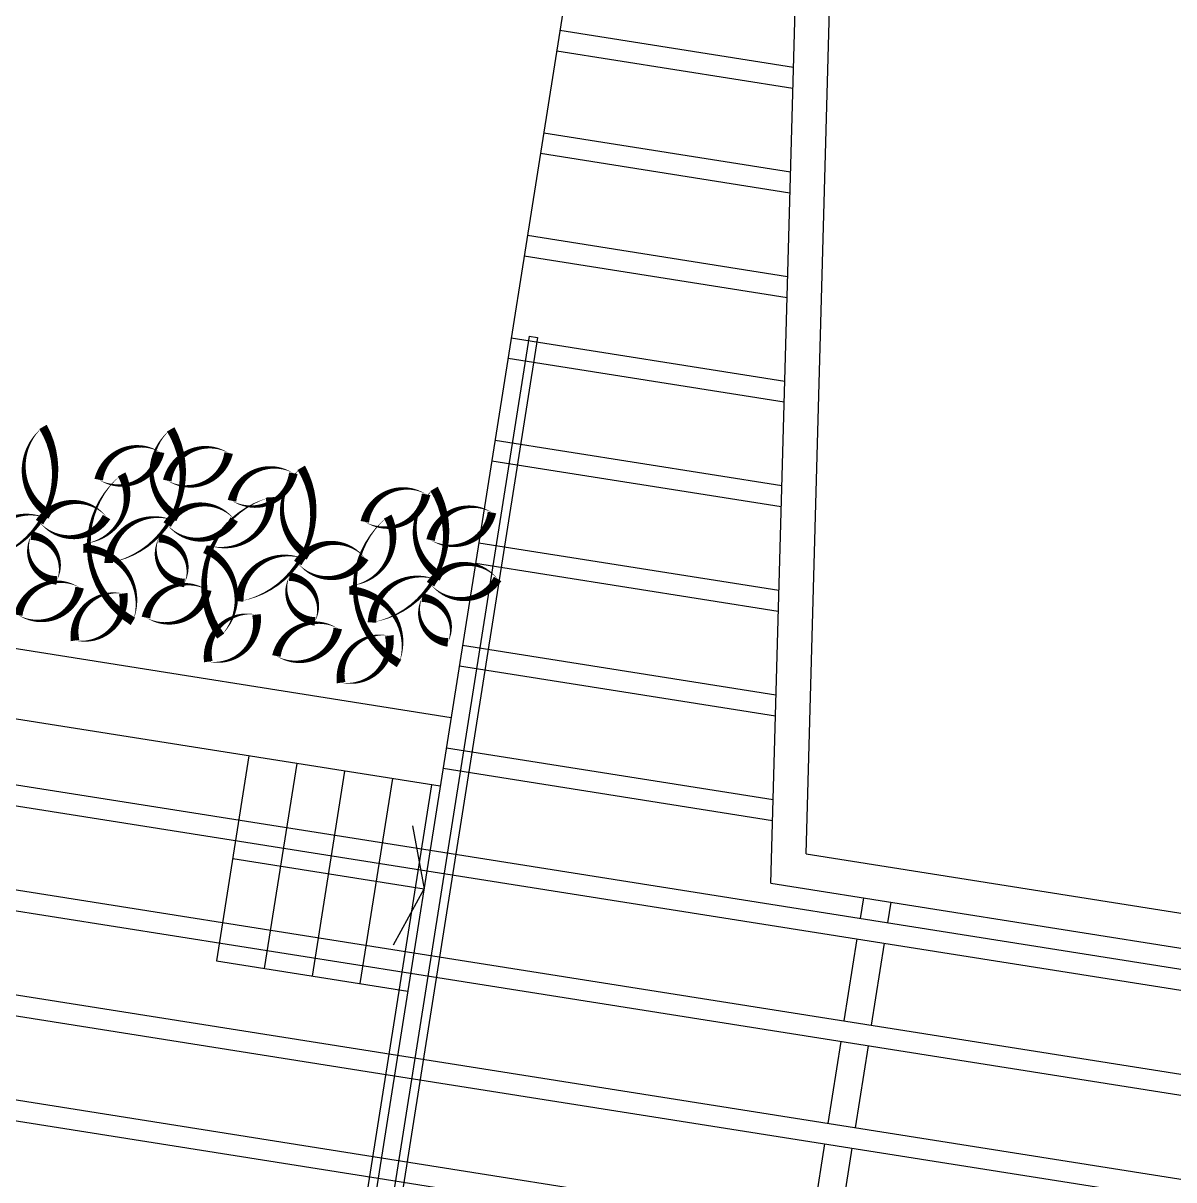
# Model space of a CAD drawing. Extents: x -640655 to -640254, y -1045449 to -1045159.
# Drawn here: x -640318.52 to -640311.87, y -1045413.06 to -1045406.37 of the extents above; entities that cross this region are included whole.
import ezdxf

# ---------------------------------------------------------------- set-up
doc = ezdxf.new("R2010")
doc.units = 0
doc.header["$MEASUREMENT"] = 0
doc.layers.add('KERE ZAHRADA', color=203, linetype='CONTINUOUS')
doc.layers.add('T_tenka', color=4, linetype='CONTINUOUS')

msp = doc.modelspace()

# ---------------------------------------------------------------- linework, layer by layer
at = {"layer": 'KERE ZAHRADA', "color": 253, "linetype": 'Continuous', "ltscale": 0.001}
for points in [[(-640318.4093, -1045408.7055, 0, 0, 0.520567), (-640318.4093, -1045408.7055, 0, 0.05, 0.520567), (-640318.3653, -1045409.2145, 0, 0.05, 0.520567), (-640318.3914, -1045409.2325, 0, 0.05, 0.520567), (-640318.7684, -1045409.4782, 0, 0.05, 0.520567), (-640318.4093, -1045408.7055, 0.05, 0.05, 0)], [(-640317.6708, -1045408.7198, 0, 0, 0.520567), (-640317.6708, -1045408.7198, 0, 0.05, 0.520567), (-640317.6269, -1045409.2288, 0, 0.05, 0.520567), (-640317.6529, -1045409.2468, 0, 0.05, 0.520567), (-640318.03, -1045409.4925, 0, 0.05, 0.520567), (-640317.6708, -1045408.7198, 0.05, 0.05, 0)], [(-640317.7322, -1045408.8516, 0, 0, 0.520567), (-640317.7322, -1045408.8516, 0, 0.05, 0.520567), (-640318.0873, -1045409.0105, 0, 0.05, 0.520567), (-640317.7322, -1045408.8516, 0.05, 0.05, 0)], [(-640317.3358, -1045408.8568, 0, 0, 0.520567), (-640317.3358, -1045408.8568, 0, 0.05, 0.520567), (-640317.6908, -1045409.0157, 0, 0.05, 0.520567), (-640317.3358, -1045408.8568, 0.05, 0.05, 0)], [(-640316.9616, -1045408.9736, 0, 0, 0.520567), (-640316.9616, -1045408.9736, 0, 0.05, 0.520567), (-640317.3167, -1045409.1326, 0, 0.05, 0.520567), (-640316.9616, -1045408.9736, 0.05, 0.05, 0)], [(-640316.9161, -1045408.942, 0, 0, 0.520567), (-640316.9161, -1045408.942, 0, 0.05, 0.520567), (-640316.8721, -1045409.451, 0, 0.05, 0.520567), (-640316.8982, -1045409.469, 0, 0.05, 0.520567), (-640317.2752, -1045409.7147, 0, 0.05, 0.520567), (-640316.9161, -1045408.942, 0.05, 0.05, 0)], [(-640317.8893, -1045409.8297, 0, 0, 0.520567), (-640317.8893, -1045409.8297, 0, 0.05, 0.520567), (-640318.1769, -1045409.4075, 0, 0.05, 0.520567), (-640318.163, -1045409.379, 0, 0.05, 0.520567), (-640317.9545, -1045408.9802, 0, 0.05, 0.520567), (-640317.8893, -1045409.8297, 0.05, 0.05, 0)], [(-640316.1936, -1045409.0953, 0, 0, 0.520567), (-640316.1936, -1045409.0953, 0, 0.05, 0.520567), (-640316.5486, -1045409.2542, 0, 0.05, 0.520567), (-640316.1936, -1045409.0953, 0.05, 0.05, 0)], [(-640316.1481, -1045409.0637, 0, 0, 0.520567), (-640316.1481, -1045409.0637, 0, 0.05, 0.520567), (-640316.1041, -1045409.5726, 0, 0.05, 0.520567), (-640316.1301, -1045409.5906, 0, 0.05, 0.520567), (-640316.5072, -1045409.8363, 0, 0.05, 0.520567), (-640316.1481, -1045409.0637, 0.05, 0.05, 0)], [(-640318.0418, -1045409.2265, 0, 0, 0.520567), (-640318.0418, -1045409.2265, 0, 0.05, 0.520567), (-640318.4296, -1045409.2562, 0, 0.05, 0.520567), (-640318.0418, -1045409.2265, 0.05, 0.05, 0)], [(-640317.3033, -1045409.2408, 0, 0, 0.520567), (-640317.3033, -1045409.2408, 0, 0.05, 0.520567), (-640317.6912, -1045409.2705, 0, 0.05, 0.520567), (-640317.3033, -1045409.2408, 0.05, 0.05, 0)], [(-640317.3819, -1045409.915, 0, 0, 0.520567), (-640317.3819, -1045409.915, 0, 0.05, 0.520567), (-640317.4724, -1045409.4122, 0, 0.05, 0.520567), (-640317.4481, -1045409.3919, 0, 0.05, 0.520567), (-640317.0952, -1045409.1126, 0, 0.05, 0.520567), (-640317.3819, -1045409.915, 0.05, 0.05, 0)], [(-640315.813, -1045409.2006, 0, 0, 0.520567), (-640315.813, -1045409.2006, 0, 0.05, 0.520567), (-640316.168, -1045409.3596, 0, 0.05, 0.520567), (-640315.813, -1045409.2006, 0.05, 0.05, 0)], [(-640316.3507, -1045410.0734, 0, 0, 0.520567), (-640316.3507, -1045410.0734, 0, 0.05, 0.520567), (-640316.6382, -1045409.6512, 0, 0.05, 0.520567), (-640316.6243, -1045409.6227, 0, 0.05, 0.520567), (-640316.4159, -1045409.2239, 0, 0.05, 0.520567), (-640316.3507, -1045410.0734, 0.05, 0.05, 0)], [(-640318.3295, -1045409.5936, 0, 0, 0.520567), (-640318.3295, -1045409.5936, 0, 0.05, 0.520567), (-640318.4781, -1045409.3343, 0, 0.05, 0.520567), (-640318.3295, -1045409.5936, 0.05, 0.05, 0)], [(-640317.5911, -1045409.6079, 0, 0, 0.520567), (-640317.5911, -1045409.6079, 0, 0.05, 0.520567), (-640317.7397, -1045409.3486, 0, 0.05, 0.520567), (-640317.5911, -1045409.6079, 0.05, 0.05, 0)], [(-640316.5486, -1045409.463, 0, 0, 0.520567), (-640316.5486, -1045409.463, 0, 0.05, 0.520567), (-640316.9364, -1045409.4927, 0, 0.05, 0.520567), (-640316.5486, -1045409.463, 0.05, 0.05, 0)], [(-640315.7805, -1045409.5847, 0, 0, 0.520567), (-640315.7805, -1045409.5847, 0, 0.05, 0.520567), (-640316.1684, -1045409.6144, 0, 0.05, 0.520567), (-640315.7805, -1045409.5847, 0.05, 0.05, 0)], [(-640318.5528, -1045409.7934, 0, 0, 0.520567), (-640318.5528, -1045409.7934, 0, 0.05, 0.520567), (-640318.1978, -1045409.6344, 0, 0.05, 0.520567), (-640318.5528, -1045409.7934, 0.05, 0.05, 0)], [(-640317.8144, -1045409.8076, 0, 0, 0.520567), (-640317.8144, -1045409.8076, 0, 0.05, 0.520567), (-640317.4594, -1045409.6487, 0, 0.05, 0.520567), (-640317.8144, -1045409.8076, 0.05, 0.05, 0)], [(-640316.8363, -1045409.8301, 0, 0, 0.520567), (-640316.8363, -1045409.8301, 0, 0.05, 0.520567), (-640316.9849, -1045409.5708, 0, 0.05, 0.520567), (-640316.8363, -1045409.8301, 0.05, 0.05, 0)], [(-640317.9456, -1045409.6691, 0, 0, 0.520567), (-640317.9456, -1045409.6691, 0, 0.05, 0.520567), (-640318.2242, -1045409.9405, 0, 0.05, 0.520567), (-640317.9456, -1045409.6691, 0.05, 0.05, 0)], [(-640316.0683, -1045409.9517, 0, 0, 0.520567), (-640316.0683, -1045409.9517, 0, 0.05, 0.520567), (-640316.2169, -1045409.6925, 0, 0.05, 0.520567), (-640316.0683, -1045409.9517, 0.05, 0.05, 0)], [(-640317.175, -1045409.7911, 0, 0, 0.520567), (-640317.175, -1045409.7911, 0, 0.05, 0.520567), (-640317.4536, -1045410.0625, 0, 0.05, 0.520567), (-640317.175, -1045409.7911, 0.05, 0.05, 0)], [(-640317.0597, -1045410.0299, 0, 0, 0.520567), (-640317.0597, -1045410.0299, 0, 0.05, 0.520567), (-640316.7046, -1045409.8709, 0, 0.05, 0.520567), (-640317.0597, -1045410.0299, 0.05, 0.05, 0)], [(-640316.4069, -1045409.9128, 0, 0, 0.520567), (-640316.4069, -1045409.9128, 0, 0.05, 0.520567), (-640316.6855, -1045410.1842, 0, 0.05, 0.520567), (-640316.4069, -1045409.9128, 0.05, 0.05, 0)]]:
    msp.add_lwpolyline(points, format="xyseb", close=True, dxfattribs=at)
at = {"layer": 'T_tenka', "linetype": 'Continuous'}
for p, q in [((-640314.2013, -1045411.3435), (-640313.7734, -1045396.0167)), ((-640313.9965, -1045411.1734), (-640313.5735, -1045396.0223)), ((-640313.8986, -1045396.8069), (-640316.8161, -1045415.2273)), ((-640315.4199, -1045406.4121), (-640314.0696, -1045406.626)), ((-640315.4387, -1045406.5307), (-640314.073, -1045406.747)), ((-640315.5138, -1045407.0048), (-640314.0865, -1045407.2308)), ((-640315.5325, -1045407.1233), (-640314.0899, -1045407.3518)), ((-640315.6076, -1045407.5974), (-640314.1034, -1045407.8356)), ((-640315.6264, -1045407.7159), (-640314.1068, -1045407.9566)), ((-640315.5988, -1045408.1809), (-640316.7017, -1045415.1441)), ((-640315.5494, -1045408.1888), (-640316.6445, -1045415.1026)), ((-640315.7015, -1045408.19), (-640314.1203, -1045408.4404)), ((-640315.5988, -1045408.1809), (-640315.5494, -1045408.1888)), ((-640316.0496, -1045410.3876), (-640329.7026, -1045408.2251)), ((-640315.7203, -1045408.3085), (-640314.1237, -1045408.5614)), ((-640316.1121, -1045410.7827), (-640329.7642, -1045408.6204)), ((-640315.7953, -1045408.7826), (-640314.1372, -1045409.0452)), ((-640315.8141, -1045408.9011), (-640314.1405, -1045409.1662)), ((-640315.8892, -1045409.3752), (-640314.1541, -1045409.65)), ((-640315.908, -1045409.4937), (-640314.1574, -1045409.771)), ((-640325.2726, -1045409.7115), (-640316.1708, -1045411.153)), ((-640325.2759, -1045409.8324), (-640316.1896, -1045411.2716)), ((-640315.9831, -1045409.9678), (-640314.1709, -1045410.2548)), ((-640316.0018, -1045410.0863), (-640314.1743, -1045410.3758)), ((-640325.2894, -1045410.3163), (-640316.2647, -1045411.7457)), ((-640325.2928, -1045410.4372), (-640316.2834, -1045411.8642)), ((-640317.2184, -1045410.6077), (-640317.4061, -1045411.7927)), ((-640316.0769, -1045410.5604), (-640314.1878, -1045410.8596)), ((-640316.9418, -1045410.6515), (-640317.1295, -1045411.8365)), ((-640316.0957, -1045410.679), (-640314.1912, -1045410.9806)), ((-640316.6653, -1045410.6953), (-640316.853, -1045411.8803)), ((-640316.3887, -1045410.7391), (-640316.5764, -1045411.9241)), ((-640316.6543, -1045413.8864), (-640316.1615, -1045410.7748)), ((-640325.3063, -1045410.9211), (-640316.3585, -1045412.3383)), ((-640316.2736, -1045411.0125), (-640316.206, -1045411.3754)), ((-640325.3097, -1045411.042), (-640316.3773, -1045412.4568)), ((-640317.3122, -1045411.2002), (-640316.206, -1045411.3754)), ((-640316.1708, -1045411.153), (-640308.6644, -1045412.342)), ((-640313.9965, -1045411.1734), (-640308.6143, -1045412.0259)), ((-640316.1896, -1045411.2716), (-640308.6831, -1045412.4605)), ((-640314.2013, -1045411.3435), (-640308.6456, -1045412.2234)), ((-640316.3824, -1045411.6996), (-640316.206, -1045411.3754)), ((-640313.6818, -1045411.5473), (-640313.663, -1045411.4287)), ((-640313.5238, -1045411.5723), (-640313.505, -1045411.4538)), ((-640325.3232, -1045411.5259), (-640316.4524, -1045412.9309)), ((-640325.3266, -1045411.6468), (-640316.4711, -1045413.0494)), ((-640313.7757, -1045412.1399), (-640313.7006, -1045411.6658)), ((-640316.2647, -1045411.7457), (-640308.7582, -1045412.9346)), ((-640313.6176, -1045412.1649), (-640313.5426, -1045411.6908)), ((-640317.4061, -1045411.7927), (-640316.2998, -1045411.9679)), ((-640316.2834, -1045411.8642), (-640308.777, -1045413.0531)), ((-640313.8695, -1045412.7325), (-640313.7944, -1045412.2584)), ((-640313.7115, -1045412.7575), (-640313.6364, -1045412.2834)), ((-640316.3585, -1045412.3383), (-640308.8521, -1045413.5272)), ((-640316.3773, -1045412.4568), (-640308.8709, -1045413.6457)), ((-640313.9634, -1045413.3251), (-640313.8883, -1045412.851)), ((-640313.8054, -1045413.3501), (-640313.7303, -1045412.876)), ((-640316.4524, -1045412.9309), (-640308.9459, -1045414.1198)), ((-640316.4711, -1045413.0494), (-640308.9647, -1045414.2383))]:
    msp.add_line(p, q, dxfattribs=at)

doc.saveas('drawing.dxf')
